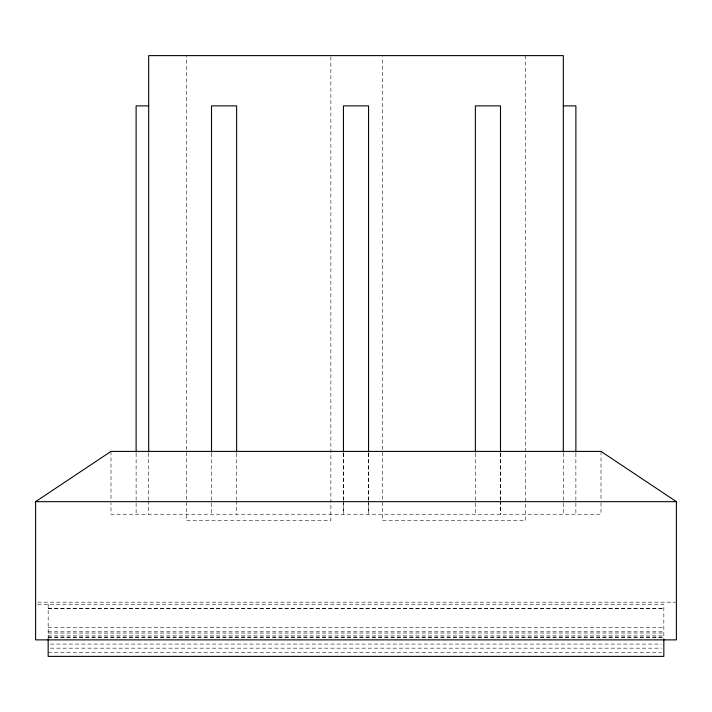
<?xml version="1.0" encoding="UTF-8"?>
<svg xmlns="http://www.w3.org/2000/svg" width="712" height="712" viewBox="0 0 712 712"><rect width="100%" height="100%" fill="white"/><g stroke="black" fill="none" stroke-linecap="round" stroke-linejoin="round"><path stroke-width="0.53" stroke-dasharray="3.56 2.67" d="M37.825 602.183L675.288 602.183M37.692 604.257L663.833 604.257L663.833 639.118M48.167 608.333L663.833 608.333M48.167 608.484L663.833 608.484M48.167 627.637L663.833 627.637M48.167 631.802L663.833 631.802M48.167 633.066L663.833 633.03M48.167 635.896L663.833 635.896M48.167 637.142L663.833 637.142M48.167 637.222L663.833 637.222M50.383 644.075L661.617 644.075M50.383 648.169L661.617 648.169M48.167 652.334L661.617 652.334M601.008 451.408L601.008 500.572M601.008 502.708L601.008 514.224L110.992 514.224L110.992 502.708M575.857 453.197L575.883 502.022M575.857 503.135L575.883 514.224M563.317 453.152L563.317 514.224M525.625 55.616L525.625 520.508L382.388 520.508L382.388 56.729M500.492 453.197L500.492 499.806M500.492 500.91L500.492 514.224M500.385 453.197L500.385 499.806M500.385 500.91L500.385 514.224M475.367 453.197L475.447 514.224M368.567 453.197L368.567 499.806M368.567 500.91L368.567 514.224M368.46 453.197L368.46 514.224M343.54 453.197L343.54 514.224M343.433 453.197L343.433 499.806M343.433 500.91L343.433 514.224M330.866 56.729L330.866 520.508L186.375 520.508L186.375 55.616M236.633 453.197L236.562 499.806M236.562 500.91L236.633 514.224M211.508 453.197L211.526 514.224M148.683 453.152L148.683 499.806M148.683 500.901L148.683 514.224M136.117 453.197L136.117 502.022M136.117 503.135L136.117 514.224M110.992 451.408L110.992 500.572M48.167 604.257L48.167 639.118"/><path stroke-width="1.07" d="M35.6 501.666L110.992 451.408L601.008 451.408L676.4 501.666L676.4 639.874L35.6 639.874L35.6 501.666L676.4 501.666M148.683 105.874L136.117 105.874L136.117 452.084M563.317 105.874L575.883 105.874L575.883 452.084M663.833 639.251L663.833 656.384L48.167 656.384L48.167 639.251M563.317 452.084L563.317 55.616L148.683 55.616L148.683 452.084M500.492 452.084L500.492 105.874L475.367 105.874L475.367 452.084M368.567 452.084L368.567 105.874L343.433 105.874L343.433 452.084M236.633 452.084L236.633 105.874L211.508 105.874L211.508 452.084"/></g></svg>
